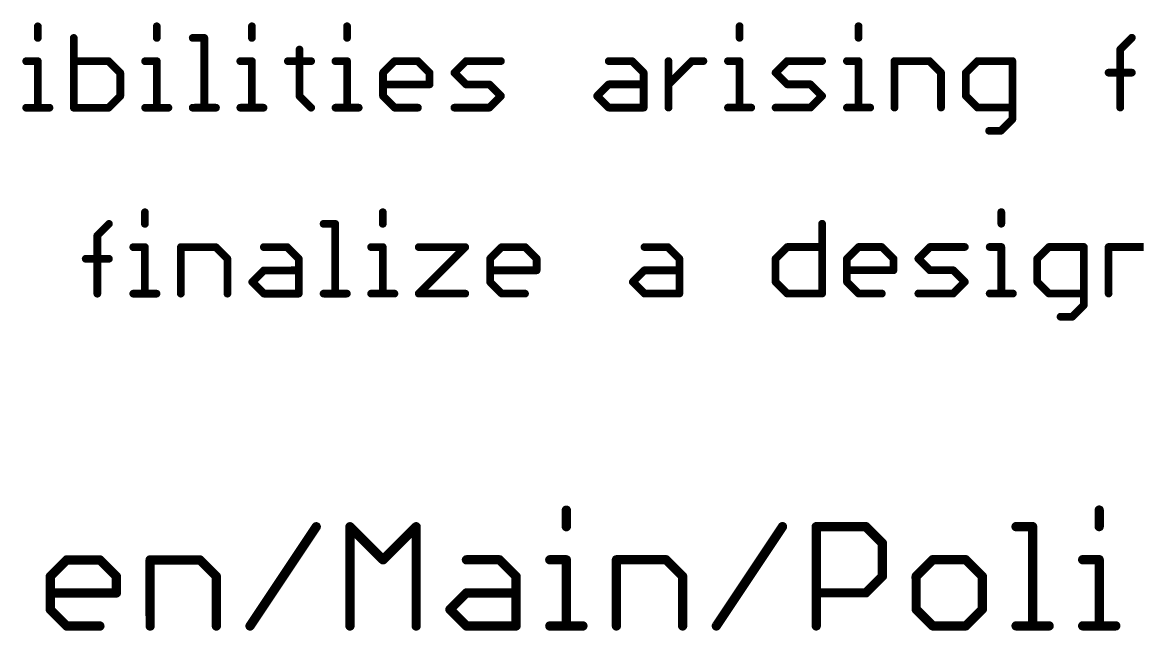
# Model space of a CAD drawing. Header units: millimetres. Extents: x -20 to 130, y -23 to 60.
# Drawn here: x 82.72 to 101, y -22.85 to -12.88 of the extents above; entities that cross this region are included whole.
import ezdxf

# ---------------------------------------------------------------- set-up
doc = ezdxf.new("R2010")
doc.units = ezdxf.units.MM
doc.header["$MEASUREMENT"] = 0
doc.layers.add('1', color=22, linetype='CONTINUOUS')

msp = doc.modelspace()

# ---------------------------------------------------------------- linework, layer by layer
at = {"layer": '1'}
for points, const_width in [([(83.0087, -12.94438, 1), (82.9452, -12.94439)], 0.0635), ([(84.9577, -12.94404, 1), (84.8942, -12.94405)], 0.0635), ([(86.5169, -12.94376, 1), (86.4534, -12.94377)], 0.0635), ([(88.0761, -12.94349, 1), (88.0126, -12.9435)], 0.0635), ([(94.5078, -12.94237, 1), (94.4443, -12.94238)], 0.0635), ([(96.4568, -12.94203, 1), (96.3933, -12.94204)], 0.0635), ([(82.94523, -13.13499, 1), (83.00873, -13.13498)], 0.0635), ([(83.59763, -13.13487, 1), (83.53413, -13.13488)], 0.0635), ([(84.89423, -13.13465, 1), (84.95773, -13.13464)], 0.0635), ([(85.51493, -13.10284, 1), (85.51494, -13.16634)], 0.0635), ([(85.73733, -13.1345, 1), (85.67383, -13.13451)], 0.0635), ([(85.70564, -13.1663, 1), (85.70563, -13.1028)], 0.0635), ([(86.45343, -13.13437, 1), (86.51693, -13.13436)], 0.0635), ([(88.01263, -13.1341, 1), (88.07613, -13.13409)], 0.0635), ([(94.44433, -13.13298, 1), (94.50783, -13.13297)], 0.0635), ([(96.39333, -13.13264, 1), (96.45683, -13.13263)], 0.0635), ([(100.92594, -13.15435, 1), (100.88103, -13.10946)], 0.0635), ([(87.29657, -13.32493, 1), (87.23307, -13.32494)], 0.0635), ([(100.74466, -13.32258, 1), (100.68116, -13.32259)], 0.0635), ([(100.69046, -13.30009, 1), (100.73537, -13.34498)], 0.0635), ([(82.78639, -13.48461, 1), (82.7864, -13.54811)], 0.0635), ([(83.0088, -13.51638, 1), (82.9453, -13.51639)], 0.0635), ([(82.9771, -13.54808, 1), (82.97709, -13.48458)], 0.0635), ([(83.56599, -13.48448, 1), (83.566, -13.54798)], 0.0635), ([(84.16039, -13.49367, 1), (84.1155, -13.53858)], 0.0635), ([(84.138, -13.54788, 1), (84.13799, -13.48438)], 0.0635), ([(84.73539, -13.48427, 1), (84.7354, -13.54777)], 0.0635), ([(84.9578, -13.51604, 1), (84.8943, -13.51605)], 0.0635), ([(84.9261, -13.54774, 1), (84.92609, -13.48424)], 0.0635), ([(86.29459, -13.484, 1), (86.2946, -13.5475)], 0.0635), ([(86.517, -13.51576, 1), (86.4535, -13.51577)], 0.0635), ([(86.4852, -13.54747, 1), (86.48519, -13.48397)], 0.0635), ([(87.07419, -13.48387, 1), (87.0742, -13.54737)], 0.0635), ([(87.4555, -13.5473, 1), (87.45549, -13.4838)], 0.0635), ([(87.85379, -13.48373, 1), (87.8538, -13.54723)], 0.0635), ([(88.0762, -13.51549, 1), (88.0127, -13.5155)], 0.0635), ([(88.0444, -13.5472, 1), (88.04439, -13.4837)], 0.0635), ([(88.82399, -13.48356, 1), (88.824, -13.54706)], 0.0635), ([(88.8465, -13.53776, 1), (88.80159, -13.49286)], 0.0635), ([(89.22779, -13.49279, 1), (89.1829, -13.5377)], 0.0635), ([(89.2054, -13.54699, 1), (89.20539, -13.48349)], 0.0635), ([(89.99339, -13.48336, 1), (89.9934, -13.54686)], 0.0635), ([(90.0159, -13.53755, 1), (89.97099, -13.49266)], 0.0635), ([(90.5654, -13.54676, 1), (90.56539, -13.48326)], 0.0635), ([(92.33219, -13.48295, 1), (92.3322, -13.54645)], 0.0635), ([(92.73599, -13.49218, 1), (92.6911, -13.53709)], 0.0635), ([(92.7136, -13.54638, 1), (92.71359, -13.48288)], 0.0635), ([(93.3427, -13.51457, 1), (93.2792, -13.51458)], 0.0635), ([(93.69229, -13.48271, 1), (93.6923, -13.54621)], 0.0635), ([(93.7147, -13.53691, 1), (93.66979, -13.49201)], 0.0635), ([(93.883, -13.54618, 1), (93.88299, -13.48268)], 0.0635), ([(94.28549, -13.48261, 1), (94.2855, -13.54611)], 0.0635), ([(94.5079, -13.51437, 1), (94.4444, -13.51438)], 0.0635), ([(94.4761, -13.54607, 1), (94.47609, -13.48257)], 0.0635), ([(95.25569, -13.48244, 1), (95.2557, -13.54594)], 0.0635), ([(95.2782, -13.53663, 1), (95.23329, -13.49174)], 0.0635), ([(95.8277, -13.54584, 1), (95.82769, -13.48234)], 0.0635), ([(96.23449, -13.48227, 1), (96.2345, -13.54577)], 0.0635), ([(96.4569, -13.51403, 1), (96.3934, -13.51404)], 0.0635), ([(96.4251, -13.54573, 1), (96.42509, -13.48223)], 0.0635), ([(97.0458, -13.51393, 1), (96.9823, -13.51394)], 0.0635), ([(97.01409, -13.48213, 1), (97.0141, -13.54563)], 0.0635), ([(97.60849, -13.49133, 1), (97.5636, -13.53624)], 0.0635), ([(97.586, -13.54553, 1), (97.58599, -13.48203)], 0.0635), ([(98.37409, -13.48189, 1), (98.3741, -13.54539)], 0.0635), ([(98.3966, -13.53609, 1), (98.35169, -13.4912)], 0.0635), ([(98.9778, -13.51359, 1), (98.9143, -13.5136)], 0.0635), ([(98.9461, -13.54529, 1), (98.94609, -13.48179)], 0.0635), ([(84.36043, -13.70674, 1), (84.29693, -13.70675)], 0.0635), ([(84.30624, -13.72925, 1), (84.35113, -13.68434)], 0.0635), ([(88.66513, -13.70599, 1), (88.60163, -13.706)], 0.0635), ([(88.61093, -13.6836, 1), (88.65584, -13.72849)], 0.0635), ([(89.42783, -13.70586, 1), (89.36433, -13.70587)], 0.0635), ([(89.37364, -13.72836, 1), (89.41853, -13.68346)], 0.0635), ([(89.82523, -13.68339, 1), (89.78034, -13.72829)], 0.0635), ([(89.78033, -13.68339, 1), (89.82524, -13.72829)], 0.0635), ([(92.93603, -13.70524, 1), (92.87253, -13.70525)], 0.0635), ([(92.88184, -13.72775, 1), (92.92673, -13.68284)], 0.0635), ([(95.08753, -13.68247, 1), (95.04264, -13.72738)], 0.0635), ([(95.04263, -13.68248, 1), (95.08754, -13.72737)], 0.0635), ([(97.80853, -13.70439, 1), (97.74503, -13.7044)], 0.0635), ([(97.75424, -13.7269, 1), (97.79923, -13.68199)], 0.0635), ([(98.21523, -13.70432, 1), (98.15173, -13.70433)], 0.0635), ([(98.16103, -13.68193, 1), (98.20594, -13.72682)], 0.0635), ([(100.52223, -13.67222, 1), (100.52224, -13.73572)], 0.0635), ([(100.90364, -13.73565, 1), (100.90363, -13.67215)], 0.0635), ([(88.63346, -13.86489, 1), (88.63347, -13.92839)], 0.0635), ([(89.36436, -13.89657, 1), (89.42786, -13.89656)], 0.0635), ([(89.39607, -13.92826, 1), (89.39606, -13.86476)], 0.0635), ([(89.99346, -13.86466, 1), (89.99347, -13.92816)], 0.0635), ([(89.97107, -13.91886, 1), (90.01596, -13.87395)], 0.0635), ([(90.39726, -13.87389, 1), (90.35237, -13.91879)], 0.0635), ([(90.37487, -13.92809, 1), (90.37486, -13.86459)], 0.0635), ([(92.33226, -13.86425, 1), (92.33227, -13.92775)], 0.0635), ([(92.35477, -13.91844, 1), (92.30986, -13.87355)], 0.0635), ([(92.90427, -13.92765, 1), (92.90426, -13.86415)], 0.0635), ([(93.28856, -13.87338, 1), (93.33347, -13.91827)], 0.0635), ([(95.25576, -13.86374, 1), (95.25577, -13.92724)], 0.0635), ([(95.23337, -13.91794, 1), (95.27826, -13.87303)], 0.0635), ([(95.65956, -13.87297, 1), (95.61467, -13.91788)], 0.0635), ([(95.63707, -13.92717, 1), (95.63706, -13.86367)], 0.0635), ([(84.297, -14.08805, 1), (84.3605, -14.08804)], 0.0635), ([(84.3512, -14.11054, 1), (84.30629, -14.06565)], 0.0635), ([(87.28739, -14.06513, 1), (87.2425, -14.11004)], 0.0635), ([(87.2332, -14.08754, 1), (87.2967, -14.08753)], 0.0635), ([(88.65589, -14.06489, 1), (88.611, -14.1098)], 0.0635), ([(88.6017, -14.0873, 1), (88.6652, -14.08729)], 0.0635), ([(90.588, -14.10945, 1), (90.54309, -14.06456)], 0.0635), ([(90.5431, -14.10946, 1), (90.58799, -14.06455)], 0.0635), ([(92.16409, -14.06428, 1), (92.1192, -14.10919)], 0.0635), ([(92.11919, -14.06429, 1), (92.1641, -14.10918)], 0.0635), ([(95.8503, -14.10853, 1), (95.80539, -14.06364)], 0.0635), ([(95.8054, -14.10854, 1), (95.85029, -14.06363)], 0.0635), ([(98.20599, -14.06322, 1), (98.1611, -14.10813)], 0.0635), ([(98.1518, -14.08563, 1), (98.2153, -14.08562)], 0.0635), ([(82.78653, -14.24731, 1), (82.78654, -14.31081)], 0.0635), ([(82.94543, -14.27899, 1), (83.00893, -14.27898)], 0.0635), ([(83.16784, -14.31075, 1), (83.16783, -14.24725)], 0.0635), ([(83.53433, -14.27888, 1), (83.59783, -14.27887)], 0.0635), ([(83.56613, -14.24718, 1), (83.56614, -14.31068)], 0.0635), ([(84.11563, -14.25628, 1), (84.16054, -14.30127)], 0.0635), ([(84.13814, -14.31058, 1), (84.13813, -14.24708)], 0.0635), ([(84.73553, -14.24697, 1), (84.73554, -14.31047)], 0.0635), ([(84.89443, -14.27865, 1), (84.95793, -14.27864)], 0.0635), ([(85.11684, -14.31041, 1), (85.11683, -14.24691)], 0.0635), ([(85.51513, -14.24684, 1), (85.51514, -14.31034)], 0.0635), ([(85.67403, -14.27851, 1), (85.73753, -14.2785)], 0.0635), ([(85.89644, -14.31027, 1), (85.89643, -14.24677)], 0.0635), ([(86.29473, -14.2467, 1), (86.29474, -14.3102)], 0.0635), ([(86.45363, -14.27837, 1), (86.51713, -14.27836)], 0.0635), ([(86.67604, -14.31014, 1), (86.67603, -14.24664)], 0.0635), ([(87.43324, -14.3007, 1), (87.47813, -14.2557)], 0.0635), ([(87.85393, -14.24643, 1), (87.85394, -14.30993)], 0.0635), ([(88.01283, -14.2781, 1), (88.07633, -14.27809)], 0.0635), ([(88.23524, -14.30986, 1), (88.23523, -14.24636)], 0.0635), ([(88.82413, -14.24626, 1), (88.82414, -14.30976)], 0.0635), ([(88.80174, -14.30046, 1), (88.84663, -14.25546)], 0.0635), ([(89.20554, -14.30969, 1), (89.20553, -14.24619)], 0.0635), ([(89.80293, -14.24609, 1), (89.80294, -14.30959)], 0.0635), ([(90.35243, -14.25519, 1), (90.39734, -14.30019)], 0.0635), ([(90.37494, -14.30949, 1), (90.37493, -14.24599)], 0.0635), ([(92.33233, -14.24565, 1), (92.33234, -14.30915)], 0.0635), ([(92.30994, -14.29985, 1), (92.35483, -14.25484)], 0.0635), ([(92.87263, -14.27725, 1), (92.93613, -14.27724)], 0.0635), ([(92.90434, -14.30905, 1), (92.90433, -14.24555)], 0.0635), ([(93.27933, -14.27718, 1), (93.34283, -14.27717)], 0.0635), ([(94.28563, -14.24531, 1), (94.28564, -14.30881)], 0.0635), ([(94.44453, -14.27698, 1), (94.50803, -14.27697)], 0.0635), ([(94.66694, -14.30874, 1), (94.66693, -14.24524)], 0.0635), ([(95.06523, -14.24517, 1), (95.06524, -14.30867)], 0.0635), ([(95.61473, -14.25428, 1), (95.65964, -14.29927)], 0.0635), ([(95.63714, -14.30857, 1), (95.63713, -14.24507)], 0.0635), ([(96.23463, -14.24497, 1), (96.23464, -14.30847)], 0.0635), ([(96.39353, -14.27664, 1), (96.45703, -14.27663)], 0.0635), ([(96.61594, -14.3084, 1), (96.61593, -14.2449)], 0.0635), ([(96.98243, -14.27654, 1), (97.04593, -14.27653)], 0.0635), ([(97.74513, -14.2764, 1), (97.80863, -14.27639)], 0.0635), ([(98.37423, -14.24459, 1), (98.37424, -14.30809)], 0.0635), ([(98.35184, -14.2988, 1), (98.39673, -14.25379)], 0.0635), ([(98.94624, -14.30799, 1), (98.94623, -14.24449)], 0.0635), ([(100.68133, -14.27589, 1), (100.74483, -14.27588)], 0.0635), ([(98.91446, -14.4669, 1), (98.97796, -14.46689)], 0.0635), ([(98.96867, -14.48929, 1), (98.92376, -14.4444)], 0.0635), ([(98.56499, -14.62586, 1), (98.565, -14.68936)], 0.0635), ([(98.73319, -14.63513, 1), (98.7781, -14.68002)], 0.0635), ([(98.7556, -14.68933, 1), (98.75559, -14.62583)], 0.0635), ([(84.76333, -15.99207, 1), (84.69983, -15.99208)], 0.0635), ([(88.66133, -15.99139, 1), (88.59783, -15.9914)], 0.0635), ([(98.79613, -15.98962, 1), (98.73263, -15.98963)], 0.0635), ([(84.16517, -16.20527, 1), (84.12026, -16.16038)], 0.0635), ([(84.69986, -16.18268, 1), (84.76336, -16.18267)], 0.0635), ([(87.65936, -16.15046, 1), (87.65937, -16.21396)], 0.0635), ([(87.88176, -16.18213, 1), (87.81826, -16.18214)], 0.0635), ([(87.84997, -16.21393, 1), (87.84996, -16.15043)], 0.0635), ([(88.59786, -16.182, 1), (88.66136, -16.18199)], 0.0635), ([(95.85996, -16.18073, 1), (95.79646, -16.18074)], 0.0635), ([(98.73266, -16.18023, 1), (98.79616, -16.18022)], 0.0635), ([(83.9838, -16.37351, 1), (83.9203, -16.37352)], 0.0635), ([(83.92959, -16.35101, 1), (83.9745, -16.39591)], 0.0635), ([(84.54102, -16.53231, 1), (84.54104, -16.59581)], 0.0635), ([(84.76343, -16.56407, 1), (84.69993, -16.56408)], 0.0635), ([(84.73174, -16.59577, 1), (84.73172, -16.53227)], 0.0635), ([(85.35233, -16.56397, 1), (85.28883, -16.56398)], 0.0635), ([(85.32062, -16.53217, 1), (85.32064, -16.59567)], 0.0635), ([(85.91503, -16.54137, 1), (85.87013, -16.58628)], 0.0635), ([(85.89264, -16.59557, 1), (85.89262, -16.53207)], 0.0635), ([(86.68062, -16.53193, 1), (86.68064, -16.59543)], 0.0635), ([(87.08443, -16.54116, 1), (87.03953, -16.58607)], 0.0635), ([(87.06204, -16.59537, 1), (87.06202, -16.53187)], 0.0635), ([(88.43902, -16.53163, 1), (88.43904, -16.59513)], 0.0635), ([(88.66143, -16.56339, 1), (88.59793, -16.5634)], 0.0635), ([(88.62964, -16.59509, 1), (88.62962, -16.53159)], 0.0635), ([(89.21862, -16.53149, 1), (89.21864, -16.59499)], 0.0635), ([(90.00373, -16.58555, 1), (89.95883, -16.54066)], 0.0635), ([(89.98124, -16.59486, 1), (89.98122, -16.53136)], 0.0635), ([(90.57862, -16.53125, 1), (90.57864, -16.59475)], 0.0635), ([(90.60113, -16.58545, 1), (90.55623, -16.54056)], 0.0635), ([(90.98243, -16.54048, 1), (90.93753, -16.58539)], 0.0635), ([(90.96004, -16.59469, 1), (90.96002, -16.53119)], 0.0635), ([(92.91742, -16.53085, 1), (92.91744, -16.59435)], 0.0635), ([(93.32123, -16.54008, 1), (93.27633, -16.58498)], 0.0635), ([(93.29884, -16.59428, 1), (93.29882, -16.53078)], 0.0635), ([(95.25622, -16.53044, 1), (95.25624, -16.59394)], 0.0635), ([(95.27873, -16.58463, 1), (95.23383, -16.53974)], 0.0635), ([(95.82824, -16.59384, 1), (95.82822, -16.53034)], 0.0635), ([(96.42562, -16.53023, 1), (96.42564, -16.59373)], 0.0635), ([(96.44813, -16.58443, 1), (96.40323, -16.53954)], 0.0635), ([(96.82943, -16.53946, 1), (96.78453, -16.58437)], 0.0635), ([(96.80694, -16.59367, 1), (96.80692, -16.53017)], 0.0635), ([(97.59502, -16.53003, 1), (97.59504, -16.59353)], 0.0635), ([(97.61753, -16.58423, 1), (97.57263, -16.53933)], 0.0635), ([(98.16704, -16.59343, 1), (98.16702, -16.52993)], 0.0635), ([(98.57382, -16.52986, 1), (98.57384, -16.59336)], 0.0635), ([(98.79623, -16.56162, 1), (98.73273, -16.56163)], 0.0635), ([(98.76444, -16.59333, 1), (98.76442, -16.52983)], 0.0635), ([(99.54402, -16.52969, 1), (99.54404, -16.59319)], 0.0635), ([(99.56653, -16.58389, 1), (99.52163, -16.53899)], 0.0635), ([(100.14783, -16.56138, 1), (100.08433, -16.5614)], 0.0635), ([(100.11604, -16.59309, 1), (100.11602, -16.52959)], 0.0635), ([(100.52272, -16.52952, 1), (100.52274, -16.59302)], 0.0635), ([(100.55453, -16.56131, 1), (100.49103, -16.56132)], 0.0635), ([(83.76146, -16.72314, 1), (83.76147, -16.78664)], 0.0635), ([(84.14277, -16.78658, 1), (84.14276, -16.72308)], 0.0635), ([(86.11506, -16.75443, 1), (86.05156, -16.75444)], 0.0635), ([(86.06087, -16.77694, 1), (86.10576, -16.73204)], 0.0635), ([(87.28446, -16.75423, 1), (87.22096, -16.75424)], 0.0635), ([(87.23027, -16.77674, 1), (87.27516, -16.73183)], 0.0635), ([(90.41976, -16.75368, 1), (90.35626, -16.75369)], 0.0635), ([(90.36556, -16.73129, 1), (90.41047, -16.77618)], 0.0635), ([(91.18246, -16.75355, 1), (91.11896, -16.75356)], 0.0635), ([(91.12827, -16.77606, 1), (91.17316, -16.73115)], 0.0635), ([(93.52126, -16.75314, 1), (93.45776, -16.75315)], 0.0635), ([(93.46707, -16.77565, 1), (93.51196, -16.73074)], 0.0635), ([(95.09736, -16.75287, 1), (95.03386, -16.75288)], 0.0635), ([(95.04316, -16.73048, 1), (95.08807, -16.77537)], 0.0635), ([(96.26676, -16.75266, 1), (96.20326, -16.75267)], 0.0635), ([(96.21256, -16.73027, 1), (96.25747, -16.77516)], 0.0635), ([(97.02946, -16.75253, 1), (96.96596, -16.75254)], 0.0635), ([(96.97527, -16.77504, 1), (97.02016, -16.73013)], 0.0635), ([(97.42686, -16.73006, 1), (97.38197, -16.77497)], 0.0635), ([(97.38196, -16.73007, 1), (97.42687, -16.77496)], 0.0635), ([(99.38516, -16.75212, 1), (99.32166, -16.75213)], 0.0635), ([(99.33096, -16.72973, 1), (99.37587, -16.77462)], 0.0635), ([(86.68069, -16.91323, 1), (86.6807, -16.97673)], 0.0635), ([(86.7032, -16.96743, 1), (86.65829, -16.92254)], 0.0635), ([(87.2527, -16.97663, 1), (87.25269, -16.91313)], 0.0635), ([(90.38809, -16.91259, 1), (90.3881, -16.97609)], 0.0635), ([(91.119, -16.94426, 1), (91.1825, -16.94425)], 0.0635), ([(91.1507, -16.97595, 1), (91.15069, -16.91245)], 0.0635), ([(92.91749, -16.91215, 1), (92.9175, -16.97565)], 0.0635), ([(92.94, -16.96634, 1), (92.89509, -16.92145)], 0.0635), ([(93.4895, -16.97555, 1), (93.48949, -16.91205)], 0.0635), ([(96.23509, -16.91157, 1), (96.2351, -16.97507)], 0.0635), ([(96.966, -16.94324, 1), (97.0295, -16.94323)], 0.0635), ([(96.9977, -16.97493, 1), (96.99769, -16.91143)], 0.0635), ([(97.59509, -16.91133, 1), (97.5951, -16.97483)], 0.0635), ([(97.5727, -16.96553, 1), (97.61759, -16.92063)], 0.0635), ([(97.99889, -16.92056, 1), (97.954, -16.96547)], 0.0635), ([(97.9764, -16.97476, 1), (97.97639, -16.91126)], 0.0635), ([(86.51253, -17.11326, 1), (86.46763, -17.15817)], 0.0635), ([(86.46763, -17.11327, 1), (86.51253, -17.15816)], 0.0635), ([(90.41053, -17.11258, 1), (90.36563, -17.15749)], 0.0635), ([(90.35633, -17.13499, 1), (90.41983, -17.13498)], 0.0635), ([(92.74933, -17.11218, 1), (92.70443, -17.15708)], 0.0635), ([(92.70443, -17.11218, 1), (92.74933, -17.15708)], 0.0635), ([(95.08813, -17.11177, 1), (95.04323, -17.15668)], 0.0635), ([(95.03393, -17.13418, 1), (95.09743, -17.13417)], 0.0635), ([(96.25753, -17.11156, 1), (96.21263, -17.15647)], 0.0635), ([(96.20333, -17.13397, 1), (96.26683, -17.13396)], 0.0635), ([(98.18963, -17.15613, 1), (98.14473, -17.11123)], 0.0635), ([(98.14473, -17.15613, 1), (98.18963, -17.11123)], 0.0635), ([(99.37593, -17.11102, 1), (99.33103, -17.15593)], 0.0635), ([(99.32173, -17.13343, 1), (99.38523, -17.13342)], 0.0635), ([(83.92046, -17.32682, 1), (83.98396, -17.32681)], 0.0635), ([(84.54116, -17.29501, 1), (84.54117, -17.35841)], 0.0635), ([(84.70006, -17.32668, 1), (84.76356, -17.32667)], 0.0635), ([(84.92247, -17.35834, 1), (84.92246, -17.29494)], 0.0635), ([(85.28896, -17.32658, 1), (85.35246, -17.32657)], 0.0635), ([(86.05166, -17.32644, 1), (86.11516, -17.32643)], 0.0635), ([(86.68076, -17.29463, 1), (86.68077, -17.35803)], 0.0635), ([(86.65837, -17.34884, 1), (86.70326, -17.30383)], 0.0635), ([(87.22106, -17.32624, 1), (87.28456, -17.32623)], 0.0635), ([(87.25277, -17.35793, 1), (87.25276, -17.29453)], 0.0635), ([(87.65956, -17.29446, 1), (87.65957, -17.35786)], 0.0635), ([(87.81846, -17.32614, 1), (87.88196, -17.32613)], 0.0635), ([(88.04087, -17.3578, 1), (88.04086, -17.2944)], 0.0635), ([(88.43916, -17.29433, 1), (88.43917, -17.35773)], 0.0635), ([(88.59806, -17.326, 1), (88.66156, -17.32599)], 0.0635), ([(88.82047, -17.35766, 1), (88.82046, -17.29426)], 0.0635), ([(89.19626, -17.3034, 1), (89.24117, -17.34839)], 0.0635), ([(89.21876, -17.29419, 1), (89.21877, -17.35759)], 0.0635), ([(89.98137, -17.35746, 1), (89.98136, -17.29406)], 0.0635), ([(90.57876, -17.29395, 1), (90.57877, -17.35735)], 0.0635), ([(90.55637, -17.34816, 1), (90.60126, -17.30315)], 0.0635), ([(90.96017, -17.35729, 1), (90.96016, -17.29389)], 0.0635), ([(92.91756, -17.29355, 1), (92.91757, -17.35695)], 0.0635), ([(92.89517, -17.34775, 1), (92.94006, -17.30274)], 0.0635), ([(93.45786, -17.32515, 1), (93.52136, -17.32514)], 0.0635), ([(93.48957, -17.35685, 1), (93.48956, -17.29345)], 0.0635), ([(95.25636, -17.29314, 1), (95.25637, -17.35654)], 0.0635), ([(95.23397, -17.34734, 1), (95.27886, -17.30233)], 0.0635), ([(95.79666, -17.32474, 1), (95.86016, -17.32473)], 0.0635), ([(95.82837, -17.35644, 1), (95.82836, -17.29304)], 0.0635), ([(96.42576, -17.29293, 1), (96.42577, -17.35633)], 0.0635), ([(96.40337, -17.34714, 1), (96.44826, -17.30213)], 0.0635), ([(96.80707, -17.35627, 1), (96.80706, -17.29287)], 0.0635), ([(97.40456, -17.29276, 1), (97.40457, -17.35616)], 0.0635), ([(97.95406, -17.30187, 1), (97.99897, -17.34686)], 0.0635), ([(97.97647, -17.35606, 1), (97.97646, -17.29266)], 0.0635), ([(98.57396, -17.29256, 1), (98.57397, -17.35596)], 0.0635), ([(98.73286, -17.32423, 1), (98.79636, -17.32422)], 0.0635), ([(98.95527, -17.35589, 1), (98.95526, -17.29249)], 0.0635), ([(99.54416, -17.29239, 1), (99.54417, -17.35579)], 0.0635), ([(99.52177, -17.34659, 1), (99.56666, -17.30159)], 0.0635), ([(100.11617, -17.35569, 1), (100.11616, -17.29229)], 0.0635), ([(100.49116, -17.32392, 1), (100.55466, -17.32391)], 0.0635), ([(100.0845, -17.5147, 1), (100.148, -17.51468)], 0.0635), ([(100.1387, -17.53709, 1), (100.09369, -17.49219)], 0.0635), ([(99.73492, -17.67366, 1), (99.73494, -17.73716)], 0.0635), ([(99.90313, -17.68293, 1), (99.94803, -17.72782)], 0.0635), ([(99.92554, -17.73712, 1), (99.92552, -17.67362)], 0.0635), ([(91.67518, -20.87556, 1), (91.59898, -20.87558)], 0.0762), ([(100.40668, -20.87404, 1), (100.33048, -20.87405)], 0.0762), ([(87.57093, -21.16858, 1), (87.50753, -21.12639)], 0.0762), ([(88.11863, -21.12048, 1), (88.06474, -21.17439)], 0.0762), ([(88.12983, -21.14738, 1), (88.05363, -21.1474)], 0.0762), ([(89.21443, -21.14719, 1), (89.13823, -21.14721)], 0.0762), ([(89.20334, -21.17419, 1), (89.14943, -21.1203)], 0.0762), ([(91.59903, -21.14678, 1), (91.67523, -21.14676)], 0.0762), ([(95.21093, -21.16725, 1), (95.14753, -21.12506)], 0.0762), ([(95.76983, -21.14605, 1), (95.69363, -21.14606)], 0.0762), ([(95.73172, -21.10796, 1), (95.73174, -21.18416)], 0.0762), ([(96.57223, -21.11901, 1), (96.51833, -21.17292)], 0.0762), ([(96.54524, -21.18401, 1), (96.54522, -21.10781)], 0.0762), ([(99.00602, -21.10738, 1), (99.00604, -21.18358)], 0.0762), ([(99.31533, -21.14543, 1), (99.23913, -21.14544)], 0.0762), ([(99.27724, -21.18354, 1), (99.27722, -21.10734)], 0.0762), ([(100.33053, -21.14525, 1), (100.40673, -21.14524)], 0.0762), ([(96.85458, -21.41706, 1), (96.77838, -21.41707)], 0.0762), ([(96.78958, -21.44397, 1), (96.84337, -21.39006)], 0.0762), ([(83.45152, -21.6524, 1), (83.45153, -21.7286)], 0.0762), ([(83.47843, -21.71749, 1), (83.42452, -21.6636)], 0.0762), ([(84.02072, -21.6635, 1), (83.96693, -21.71741)], 0.0762), ([(83.99383, -21.7285, 1), (83.99382, -21.6523)], 0.0762), ([(84.85563, -21.69025, 1), (84.77943, -21.69027)], 0.0762), ([(84.81752, -21.65216, 1), (84.81753, -21.72836)], 0.0762), ([(85.65792, -21.66321, 1), (85.60403, -21.71712)], 0.0762), ([(85.63103, -21.72822, 1), (85.63102, -21.65202)], 0.0762), ([(88.60722, -21.6627, 1), (88.66103, -21.71659)], 0.0762), ([(88.60723, -21.7166, 1), (88.66102, -21.66269)], 0.0762), ([(90.00012, -21.65126, 1), (90.00013, -21.72746)], 0.0762), ([(90.56942, -21.66236, 1), (90.51553, -21.71627)], 0.0762), ([(90.54243, -21.72736, 1), (90.54242, -21.65116)], 0.0762), ([(91.36612, -21.65102, 1), (91.36613, -21.72722)], 0.0762), ([(91.67532, -21.68906, 1), (91.59912, -21.68908)], 0.0762), ([(91.63723, -21.72717, 1), (91.63722, -21.65097)], 0.0762), ([(92.49562, -21.68892, 1), (92.41942, -21.68893)], 0.0762), ([(92.45752, -21.65083, 1), (92.45753, -21.72703)], 0.0762), ([(93.29802, -21.66188, 1), (93.24413, -21.71579)], 0.0762), ([(93.27103, -21.72688, 1), (93.27102, -21.65068)], 0.0762), ([(97.64022, -21.64992, 1), (97.64023, -21.72612)], 0.0762), ([(97.66713, -21.71502, 1), (97.61322, -21.66113)], 0.0762), ([(98.20942, -21.66102, 1), (98.15553, -21.71493)], 0.0762), ([(98.18253, -21.72603, 1), (98.18252, -21.64983)], 0.0762), ([(100.09762, -21.64949, 1), (100.09763, -21.72569)], 0.0762), ([(100.40682, -21.68754, 1), (100.33062, -21.68755)], 0.0762), ([(100.36873, -21.72565, 1), (100.36872, -21.64945)], 0.0762), ([(83.21847, -21.96174, 1), (83.14227, -21.96175)], 0.0762), ([(83.15347, -21.93485, 1), (83.20728, -21.98864)], 0.0762), ([(84.30317, -21.96155, 1), (84.22697, -21.96156)], 0.0762), ([(84.23808, -21.98846, 1), (84.29197, -21.93465)], 0.0762), ([(85.94027, -21.96126, 1), (85.86407, -21.96128)], 0.0762), ([(85.87528, -21.98818, 1), (85.92917, -21.93437)], 0.0762), ([(90.85177, -21.96041, 1), (90.77557, -21.96042)], 0.0762), ([(90.78668, -21.98732, 1), (90.84057, -21.93351)], 0.0762), ([(93.58037, -21.95993, 1), (93.50417, -21.95994)], 0.0762), ([(93.51528, -21.98684, 1), (93.56917, -21.93303)], 0.0762), ([(96.77847, -21.95937, 1), (96.85467, -21.95936)], 0.0762), ([(96.84348, -21.98626, 1), (96.78967, -21.93247)], 0.0762), ([(97.34207, -21.93237, 1), (97.39598, -21.98616)], 0.0762), ([(97.40717, -21.95926, 1), (97.33097, -21.95928)], 0.0762), ([(98.49187, -21.95907, 1), (98.41567, -21.95909)], 0.0762), ([(98.42678, -21.98598, 1), (98.48067, -21.93218)], 0.0762), ([(83.18041, -22.19485, 1), (83.18043, -22.27105)], 0.0762), ([(84.22702, -22.23276, 1), (84.30322, -22.23275)], 0.0762), ([(84.26513, -22.27086, 1), (84.26511, -22.19466)], 0.0762), ([(90.00021, -22.19366, 1), (90.00023, -22.26986)], 0.0762), ([(90.02712, -22.25865, 1), (89.97321, -22.20476)], 0.0762), ([(90.81373, -22.26971, 1), (90.81371, -22.19351)], 0.0762), ([(95.73191, -22.19266, 1), (95.73193, -22.26886)], 0.0762), ([(96.51851, -22.20362, 1), (96.57242, -22.25751)], 0.0762), ([(96.54543, -22.26871, 1), (96.54541, -22.19251)], 0.0762), ([(83.14237, -22.50405, 1), (83.21857, -22.50404)], 0.0762), ([(83.20736, -22.47714, 1), (83.15357, -22.53105)], 0.0762), ([(89.75606, -22.476, 1), (89.70217, -22.52991)], 0.0762), ([(89.70216, -22.47601, 1), (89.75607, -22.5299)], 0.0762), ([(97.39606, -22.47466, 1), (97.34217, -22.52857)], 0.0762), ([(97.33107, -22.50158, 1), (97.40727, -22.50156)], 0.0762), ([(98.41577, -22.50139, 1), (98.49197, -22.50137)], 0.0762), ([(98.48077, -22.52838, 1), (98.42686, -22.47448)], 0.0762), ([(83.45171, -22.7371, 1), (83.45172, -22.8133)], 0.0762), ([(83.42472, -22.8021, 1), (83.47861, -22.74829)], 0.0762), ([(83.99402, -22.8132, 1), (83.99401, -22.737)], 0.0762), ([(84.77961, -22.77497, 1), (84.85581, -22.77495)], 0.0762), ([(85.86421, -22.77478, 1), (85.94041, -22.77476)], 0.0762), ([(86.42311, -22.75358, 1), (86.48652, -22.79577)], 0.0762), ([(88.05391, -22.7744, 1), (88.13011, -22.77438)], 0.0762), ([(89.13851, -22.77421, 1), (89.21471, -22.77419)], 0.0762), ([(90.00031, -22.73596, 1), (90.00032, -22.81216)], 0.0762), ([(89.97332, -22.80096, 1), (90.02721, -22.74715)], 0.0762), ([(90.77571, -22.77392, 1), (90.85191, -22.77391)], 0.0762), ([(90.81382, -22.81201, 1), (90.81381, -22.73581)], 0.0762), ([(91.36631, -22.73572, 1), (91.36632, -22.81192)], 0.0762), ([(91.59931, -22.77378, 1), (91.67551, -22.77376)], 0.0762), ([(91.90862, -22.81182, 1), (91.90861, -22.73562)], 0.0762), ([(92.41961, -22.77363, 1), (92.49581, -22.77362)], 0.0762), ([(93.50431, -22.77344, 1), (93.58051, -22.77343)], 0.0762), ([(94.06321, -22.75225, 1), (94.12662, -22.79444)], 0.0762), ([(95.69391, -22.77306, 1), (95.77011, -22.77305)], 0.0762), ([(97.64041, -22.73462, 1), (97.64042, -22.81082)], 0.0762), ([(97.61342, -22.79963, 1), (97.66731, -22.74582)], 0.0762), ([(98.15571, -22.74573, 1), (98.20962, -22.79952)], 0.0762), ([(98.18272, -22.81073, 1), (98.18271, -22.73453)], 0.0762), ([(99.00631, -22.73438, 1), (99.00632, -22.81058)], 0.0762), ([(99.23941, -22.77244, 1), (99.31561, -22.77243)], 0.0762), ([(99.54872, -22.81049, 1), (99.54871, -22.73429)], 0.0762), ([(100.09781, -22.73419, 1), (100.09782, -22.81039)], 0.0762), ([(100.33081, -22.77225, 1), (100.40701, -22.77224)], 0.0762), ([(100.64012, -22.8103, 1), (100.64011, -22.7341)], 0.0762)]:
    msp.add_lwpolyline(points, format="xyb", dxfattribs=dict(at, const_width=const_width))
for points, const_width in [([(82.977, -12.94438), (82.97703, -13.13498)], 0.127), ([(84.926, -12.94404), (84.92603, -13.13464)], 0.127), ([(86.4851, -12.94377), (86.48513, -13.13437)], 0.127), ([(88.0443, -12.9435), (88.04433, -13.1341)], 0.127), ([(94.476, -12.94237), (94.47603, -13.13297)], 0.127), ([(96.425, -12.94203), (96.42503, -13.13263)], 0.127), ([(83.56593, -13.13488), (83.56613, -14.27888)], 0.127), ([(85.51493, -13.13454), (85.70563, -13.1345)], 0.127), ([(85.70563, -13.1345), (85.70583, -14.2785)], 0.127), ([(100.71286, -13.32259), (100.90353, -13.13185)], 0.127), ([(87.26477, -13.32493), (87.2649, -14.08753)], 0.127), ([(100.71303, -14.27589), (100.71286, -13.32259)], 0.127), ([(82.7864, -13.51641), (82.9771, -13.51638)], 0.127), ([(82.9771, -13.51638), (82.97723, -14.27898)], 0.127), ([(84.138, -13.51618), (83.566, -13.51628)], 0.127), ([(84.32863, -13.70675), (84.138, -13.51618)], 0.127), ([(84.7354, -13.51607), (84.9261, -13.51604)], 0.127), ([(84.9261, -13.51604), (84.92623, -14.27864)], 0.127), ([(86.2946, -13.5158), (86.4852, -13.51577)], 0.127), ([(86.4852, -13.51577), (86.48533, -14.27837)], 0.127), ([(87.0742, -13.51567), (87.4555, -13.5156)], 0.127), ([(87.8538, -13.51553), (88.0444, -13.5155)], 0.127), ([(88.0444, -13.5155), (88.04453, -14.2781)], 0.127), ([(88.63343, -13.70599), (88.824, -13.51536)], 0.127), ([(88.824, -13.51536), (89.2054, -13.51529)], 0.127), ([(89.2054, -13.51529), (89.39603, -13.70586)], 0.127), ([(89.80283, -13.70579), (89.9934, -13.51516)], 0.127), ([(89.9934, -13.51516), (90.5654, -13.51506)], 0.127), ([(92.3322, -13.51475), (92.7136, -13.51468)], 0.127), ([(92.7136, -13.51468), (92.90423, -13.70525)], 0.127), ([(93.31113, -14.27718), (93.311, -13.51458)], 0.127), ([(93.31106, -13.89588), (93.6923, -13.51451)], 0.127), ([(93.6923, -13.51451), (93.883, -13.51448)], 0.127), ([(94.2855, -13.51441), (94.4761, -13.51437)], 0.127), ([(94.4761, -13.51437), (94.47623, -14.27697)], 0.127), ([(95.06513, -13.70487), (95.2557, -13.51424)], 0.127), ([(95.2557, -13.51424), (95.8277, -13.51414)], 0.127), ([(96.2345, -13.51407), (96.4251, -13.51403)], 0.127), ([(96.4251, -13.51403), (96.42523, -14.27663)], 0.127), ([(97.0141, -13.51393), (97.586, -13.51383)], 0.127), ([(97.01423, -14.27653), (97.0141, -13.51393)], 0.127), ([(97.586, -13.51383), (97.77673, -13.7044)], 0.127), ([(98.3741, -13.51369), (98.18343, -13.70433)], 0.127), ([(98.9461, -13.51359), (98.3741, -13.51369)], 0.127), ([(98.94626, -14.46689), (98.9461, -13.51359)], 0.127), ([(84.3287, -14.08805), (84.32863, -13.70675)], 0.127), ([(88.6335, -14.08729), (88.63343, -13.70599)], 0.127), ([(89.39603, -13.70586), (89.39606, -13.89656)], 0.127), ([(89.99346, -13.89646), (89.80283, -13.70579)], 0.127), ([(92.90423, -13.70525), (92.90433, -14.27725)], 0.127), ([(95.25576, -13.89554), (95.06513, -13.70487)], 0.127), ([(97.77673, -13.7044), (97.77683, -14.2764)], 0.127), ([(98.18343, -13.70433), (98.1835, -14.08563)], 0.127), ([(100.52223, -13.70392), (100.90363, -13.70385)], 0.127), ([(89.39606, -13.89656), (88.63346, -13.89669)], 0.127), ([(90.37486, -13.89639), (89.99346, -13.89646)], 0.127), ([(90.5655, -14.08696), (90.37486, -13.89639)], 0.127), ([(92.1417, -14.08668), (92.33226, -13.89605)], 0.127), ([(92.33226, -13.89605), (92.90426, -13.89595)], 0.127), ([(95.63706, -13.89547), (95.25576, -13.89554)], 0.127), ([(95.8278, -14.08604), (95.63706, -13.89547)], 0.127), ([(84.13813, -14.27878), (84.3287, -14.08805)], 0.127), ([(87.2649, -14.08753), (87.45563, -14.2782)], 0.127), ([(88.82413, -14.27796), (88.6335, -14.08729)], 0.127), ([(90.37493, -14.27769), (90.5655, -14.08696)], 0.127), ([(92.33233, -14.27735), (92.1417, -14.08668)], 0.127), ([(95.63713, -14.27677), (95.8278, -14.08604)], 0.127), ([(98.1835, -14.08563), (98.37423, -14.27629)], 0.127), ([(82.78653, -14.27901), (83.16783, -14.27895)], 0.127), ([(83.56613, -14.27888), (84.13813, -14.27878)], 0.127), ([(84.73553, -14.27867), (85.11683, -14.27861)], 0.127), ([(85.51513, -14.27854), (85.89643, -14.27847)], 0.127), ([(86.29473, -14.2784), (86.67603, -14.27834)], 0.127), ([(87.85393, -14.27813), (88.23523, -14.27806)], 0.127), ([(89.20553, -14.27789), (88.82413, -14.27796)], 0.127), ([(89.80293, -14.27779), (90.37493, -14.27769)], 0.127), ([(92.90433, -14.27725), (92.33233, -14.27735)], 0.127), ([(94.28563, -14.27701), (94.66693, -14.27694)], 0.127), ([(95.06523, -14.27687), (95.63713, -14.27677)], 0.127), ([(96.23463, -14.27667), (96.61593, -14.2766)], 0.127), ([(98.37423, -14.27629), (98.94623, -14.27619)], 0.127), ([(98.7556, -14.65753), (98.94626, -14.46689)], 0.127), ([(98.565, -14.65756), (98.7556, -14.65753)], 0.127), ([(84.73163, -15.99207), (84.73166, -16.18267)], 0.127), ([(88.62953, -15.99139), (88.62956, -16.18199)], 0.127), ([(98.76433, -15.98963), (98.76436, -16.18023)], 0.127), ([(83.9521, -16.37351), (84.14266, -16.18278)], 0.127), ([(87.65936, -16.18216), (87.84996, -16.18213)], 0.127), ([(87.84996, -16.18213), (87.85016, -17.32613)], 0.127), ([(95.82816, -16.18074), (95.82836, -17.32474)], 0.127), ([(83.95226, -17.32681), (83.9521, -16.37351)], 0.127), ([(84.54103, -16.56411), (84.73173, -16.56407)], 0.127), ([(84.73173, -16.56407), (84.73186, -17.32667)], 0.127), ([(85.32063, -16.56397), (85.89263, -16.56387)], 0.127), ([(85.32076, -17.32657), (85.32063, -16.56397)], 0.127), ([(85.89263, -16.56387), (86.08326, -16.75444)], 0.127), ([(86.68063, -16.56373), (87.06203, -16.56367)], 0.127), ([(87.06203, -16.56367), (87.25266, -16.75423)], 0.127), ([(88.43903, -16.56343), (88.62963, -16.56339)], 0.127), ([(88.62963, -16.56339), (88.62976, -17.32599)], 0.127), ([(89.21863, -16.56329), (89.98123, -16.56316)], 0.127), ([(89.98123, -16.56316), (89.21876, -17.32589)], 0.127), ([(90.38806, -16.75369), (90.57863, -16.56305)], 0.127), ([(90.57863, -16.56305), (90.96003, -16.56299)], 0.127), ([(90.96003, -16.56299), (91.15066, -16.75355)], 0.127), ([(92.91743, -16.56265), (93.29883, -16.56258)], 0.127), ([(93.29883, -16.56258), (93.48946, -16.75315)], 0.127), ([(95.06566, -16.75287), (95.25623, -16.56224)], 0.127), ([(95.25623, -16.56224), (95.82823, -16.56214)], 0.127), ([(96.23506, -16.75267), (96.42563, -16.56203)], 0.127), ([(96.42563, -16.56203), (96.80693, -16.56197)], 0.127), ([(96.80693, -16.56197), (96.99766, -16.75253)], 0.127), ([(97.40446, -16.75246), (97.59503, -16.56183)], 0.127), ([(97.59503, -16.56183), (98.16703, -16.56173)], 0.127), ([(98.57383, -16.56166), (98.76443, -16.56163)], 0.127), ([(98.76443, -16.56163), (98.76456, -17.32423)], 0.127), ([(99.54403, -16.56149), (99.35346, -16.75212)], 0.127), ([(100.11603, -16.56139), (99.54403, -16.56149)], 0.127), ([(100.1162, -17.51469), (100.11603, -16.56139)], 0.127), ([(100.52273, -16.56132), (101.09473, -16.56122)], 0.127), ([(100.52286, -17.32392), (100.52273, -16.56132)], 0.127), ([(83.76146, -16.75484), (84.14276, -16.75478)], 0.127), ([(86.08326, -16.75444), (86.08336, -17.32644)], 0.127), ([(87.25266, -16.75423), (87.25276, -17.32623)], 0.127), ([(90.38813, -17.13499), (90.38806, -16.75369)], 0.127), ([(91.15066, -16.75355), (91.1507, -16.94425)], 0.127), ([(93.48946, -16.75315), (93.48956, -17.32515)], 0.127), ([(95.06573, -17.13417), (95.06566, -16.75287)], 0.127), ([(96.23513, -17.13397), (96.23506, -16.75267)], 0.127), ([(96.99766, -16.75253), (96.9977, -16.94323)], 0.127), ([(97.5951, -16.94313), (97.40446, -16.75246)], 0.127), ([(99.35346, -16.75212), (99.35353, -17.13342)], 0.127), ([(86.49013, -17.13567), (86.6807, -16.94503)], 0.127), ([(86.6807, -16.94503), (87.2527, -16.94493)], 0.127), ([(91.1507, -16.94425), (90.3881, -16.94439)], 0.127), ([(92.72693, -17.13458), (92.9175, -16.94395)], 0.127), ([(92.9175, -16.94395), (93.4895, -16.94385)], 0.127), ([(96.9977, -16.94323), (96.2351, -16.94337)], 0.127), ([(97.9764, -16.94306), (97.5951, -16.94313)], 0.127), ([(98.16713, -17.13363), (97.9764, -16.94306)], 0.127), ([(86.68076, -17.32633), (86.49013, -17.13567)], 0.127), ([(90.57876, -17.32565), (90.38813, -17.13499)], 0.127), ([(92.91756, -17.32525), (92.72693, -17.13458)], 0.127), ([(95.25636, -17.32484), (95.06573, -17.13417)], 0.127), ([(96.42576, -17.32463), (96.23513, -17.13397)], 0.127), ([(97.97646, -17.32436), (98.16713, -17.13363)], 0.127), ([(99.35353, -17.13342), (99.54416, -17.32409)], 0.127), ([(84.54116, -17.32671), (84.92246, -17.32664)], 0.127), ([(87.25276, -17.32623), (86.68076, -17.32633)], 0.127), ([(87.65956, -17.32616), (88.04086, -17.3261)], 0.127), ([(88.43916, -17.32603), (88.82046, -17.32596)], 0.127), ([(89.21876, -17.32589), (89.98136, -17.32576)], 0.127), ([(90.96016, -17.32559), (90.57876, -17.32565)], 0.127), ([(93.48956, -17.32515), (92.91756, -17.32525)], 0.127), ([(95.82836, -17.32474), (95.25636, -17.32484)], 0.127), ([(96.80706, -17.32457), (96.42576, -17.32463)], 0.127), ([(97.40456, -17.32446), (97.97646, -17.32436)], 0.127), ([(98.57396, -17.32426), (98.95526, -17.32419)], 0.127), ([(99.54416, -17.32409), (100.11616, -17.32399)], 0.127), ([(99.92553, -17.70532), (100.1162, -17.51469)], 0.127), ([(99.73493, -17.70536), (99.92553, -17.70532)], 0.127), ([(91.63708, -20.87557), (91.63713, -21.14677)], 0.1524), ([(100.36858, -20.87405), (100.36863, -21.14525)], 0.1524), ([(86.45481, -22.77467), (87.53923, -21.14748)], 0.1524), ([(88.09201, -22.77439), (88.09173, -21.14739)], 0.1524), ([(88.09173, -21.14739), (88.63412, -21.68959)], 0.1524), ([(88.63412, -21.68959), (89.17633, -21.1472)], 0.1524), ([(89.17633, -21.1472), (89.17661, -22.7742)], 0.1524), ([(94.09491, -22.77334), (95.17923, -21.14615)], 0.1524), ([(95.73173, -21.14606), (96.54523, -21.14591)], 0.1524), ([(95.73201, -22.77306), (95.73173, -21.14606)], 0.1524), ([(96.54523, -21.14591), (96.81648, -21.41707)], 0.1524), ([(99.00603, -21.14548), (99.27723, -21.14544)], 0.1524), ([(99.27723, -21.14544), (99.27751, -22.77244)], 0.1524), ([(96.81648, -21.41707), (96.81657, -21.95937)], 0.1524), ([(83.18037, -21.96175), (83.45153, -21.6905)], 0.1524), ([(83.45153, -21.6905), (83.99383, -21.6904)], 0.1524), ([(83.99383, -21.6904), (84.26507, -21.96156)], 0.1524), ([(84.81753, -21.69026), (85.63103, -21.69012)], 0.1524), ([(84.81771, -22.77496), (84.81753, -21.69026)], 0.1524), ([(85.63103, -21.69012), (85.90217, -21.96127)], 0.1524), ([(90.00012, -21.68936), (90.54242, -21.68926)], 0.1524), ([(90.54242, -21.68926), (90.81367, -21.96041)], 0.1524), ([(91.36612, -21.68912), (91.63722, -21.68907)], 0.1524), ([(91.63722, -21.68907), (91.63741, -22.77377)], 0.1524), ([(92.45752, -21.68893), (93.27102, -21.68878)], 0.1524), ([(92.45771, -22.77363), (92.45752, -21.68893)], 0.1524), ([(93.27102, -21.68878), (93.54227, -21.95994)], 0.1524), ([(97.64022, -21.68802), (97.36907, -21.95927)], 0.1524), ([(98.18252, -21.68793), (97.64022, -21.68802)], 0.1524), ([(98.45377, -21.95908), (98.18252, -21.68793)], 0.1524), ([(100.09762, -21.68759), (100.36872, -21.68755)], 0.1524), ([(100.36872, -21.68755), (100.36891, -22.77225)], 0.1524), ([(83.18047, -22.50405), (83.18037, -21.96175)], 0.1524), ([(84.26507, -21.96156), (84.26512, -22.23276)], 0.1524), ([(85.90217, -21.96127), (85.90231, -22.77477)], 0.1524), ([(90.81367, -21.96041), (90.81381, -22.77391)], 0.1524), ([(93.54227, -21.95994), (93.54241, -22.77344)], 0.1524), ([(96.81657, -21.95937), (96.54542, -22.23061)], 0.1524), ([(97.36907, -21.95927), (97.36917, -22.50157)], 0.1524), ([(98.45387, -22.50138), (98.45377, -21.95908)], 0.1524), ([(84.26512, -22.23276), (83.18042, -22.23295)], 0.1524), ([(89.72907, -22.5029), (90.00022, -22.23176)], 0.1524), ([(90.00022, -22.23176), (90.81372, -22.23161)], 0.1524), ([(96.54542, -22.23061), (95.73192, -22.23076)], 0.1524), ([(83.45171, -22.7752), (83.18047, -22.50405)], 0.1524), ([(90.00031, -22.77406), (89.72907, -22.5029)], 0.1524), ([(97.36917, -22.50157), (97.64041, -22.77272)], 0.1524), ([(98.18271, -22.77263), (98.45387, -22.50138)], 0.1524), ([(83.99401, -22.7751), (83.45171, -22.7752)], 0.1524), ([(90.81381, -22.77391), (90.00031, -22.77406)], 0.1524), ([(91.36631, -22.77382), (91.90861, -22.77372)], 0.1524), ([(97.64041, -22.77272), (98.18271, -22.77263)], 0.1524), ([(99.00631, -22.77248), (99.54871, -22.77239)], 0.1524), ([(100.09781, -22.77229), (100.64011, -22.7722)], 0.1524)]:
    msp.add_lwpolyline(points, dxfattribs=dict(at, const_width=const_width))

doc.saveas('drawing.dxf')
